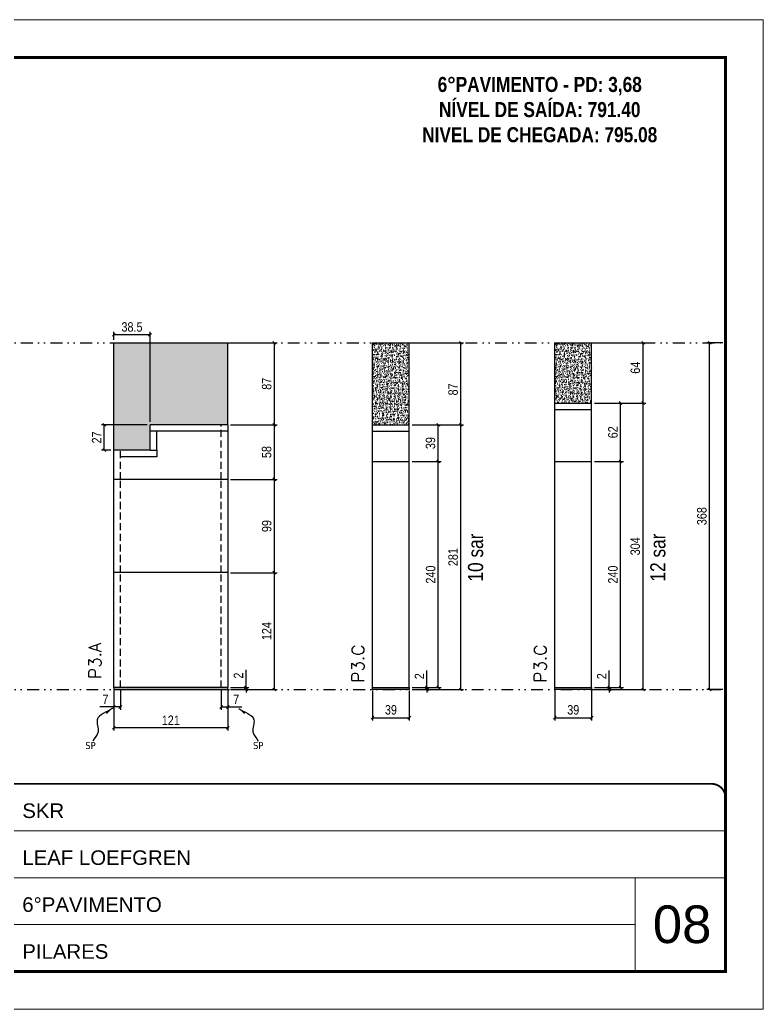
# Model space of a CAD drawing. Extents: x 14400 to 27878, y -21631 to 6985.
# Drawn here: x 19878 to 20667, y 4786 to 5836 of the extents above; entities that cross this region are included whole.
import ezdxf

# ---------------------------------------------------------------- set-up
doc = ezdxf.new("R2010")
doc.units = 0
for name, pattern in [('CONTINUO', [0]), ('DASHED', [0.75, 0.5, -0.25]), ('DIVIDE2', [0.625, 0.25, -0.125, 0, -0.125, 0, -0.125]), ('HIDDEN', [0.375, 0.25, -0.125])]:
    doc.linetypes.add(name, pattern=pattern)
for name, color, linetype, lineweight in [('CARIMBO', 255, 'Continuous', 9), ('Folhas', 255, 'Continuous', 9), ('SARRAFO DE PRESSAO', 251, 'DASHED', 9), ('Texto Seção', 7, 'Continuous', 15)]:
    doc.layers.add(name, color=color, linetype=linetype, lineweight=lineweight)
for name, color, linetype in [('COTA', 241, 'Continuous'), ('NOMENCLATURA', 7, 'Continuous'), ('Nível', 160, 'Continuous'), ('Painéis', 200, 'Continuous'), ('SARR_2.2x7', 40, 'Continuous'), ('Sarrafo de Pressão', 42, 'HIDDEN'), ('texto', 7, 'Continuous')]:
    doc.layers.add(name, color=color, linetype=linetype)
doc.styles.add('ARIAL', font='arial.ttf')
doc.styles.add('ARIAL_NARROW', font='ARIALN.TTF', dxfattribs={"height": 0.2})
doc.styles.add('COTA TECNICA', font='techl___.ttf', dxfattribs={"height": 10})
doc.styles.add('COTA TECNICA-50', font='techl___.ttf', dxfattribs={"height": 10})
doc.styles.add('REGUA-120', font='ROMANS.shx', dxfattribs={"height": 15})
doc.styles.add('ROMANC', font='techb___.ttf', dxfattribs={"height": 2.5})
doc.styles.get("Standard").update_dxf_attribs({"font": 'arial.ttf'})
doc.dimstyles.new('COTA PAINEL-50', dxfattribs={"dimtxt": 10, "dimasz": 3, "dimexe": 3, "dimexo": 3, "dimgap": 3, "dimtad": 1, "dimdec": 1, "dimzin": 12, "dimdsep": 46, "dimtxsty": 'COTA TECNICA-50', "dimblk1": 'OBLIQUE', "dimblk2": 'OBLIQUE', "dimsah": 1, "dimcen": 0.9, "dimclrd": 4, "dimclre": 4, "dimclrt": 240, "dimadec": 1, "dimazin": 3, "dimtfac": 1, "dimtdec": 1, "dimtmove": 0, "dimatfit": 3, "dimfxl": 1, "dimtolj": 1, "dimtzin": 12, "dimarcsym": 0})
doc.dimstyles.new('PAINEL', dxfattribs={"dimtxt": 10, "dimasz": 3, "dimexe": 3, "dimexo": 3, "dimgap": 3, "dimtad": 1, "dimdec": 1, "dimzin": 12, "dimdsep": 46, "dimtxsty": 'COTA TECNICA', "dimblk1": 'OBLIQUE', "dimblk2": 'OBLIQUE', "dimsah": 1, "dimcen": 0.9, "dimclrd": 4, "dimclre": 4, "dimclrt": 240, "dimadec": 1, "dimazin": 3, "dimtfac": 1, "dimtdec": 1, "dimtmove": 0, "dimatfit": 3, "dimfxl": 1, "dimtolj": 1, "dimtzin": 12, "dimarcsym": 0})
doc.dimstyles.get("Standard").update_dxf_attribs({"dimtxt": 0.18, "dimasz": 0.18, "dimexe": 0.18, "dimexo": 0.0625, "dimgap": 0.09, "dimtad": 0, "dimtih": 1, "dimtoh": 1, "dimdec": 4, "dimzin": 0, "dimdsep": 46, "dimtxsty": 'Standard', "dimcen": 0.09, "dimadec": 0, "dimazin": 0, "dimtfac": 1, "dimtdec": 4, "dimtofl": 0, "dimtmove": 0, "dimatfit": 3, "dimfxl": 1, "dimtolj": 1, "dimtzin": 0, "dimarcsym": 0})

# ---------------------------------------------------------------- blocks, each defined once
blk = doc.blocks.new('9999999999')
at = {"color": 30, "linetype": 'CONTINUO'}
for p, q in [((98564.6, 34379.6), (99584, 34379.6)), ((98564.6, 34329.8), (99488, 34329.8)), ((99584, 34329.8), (99488, 34329.8)), ((99488, 34329.8), (99488, 34230.2)), ((98564.6, 34280), (99488, 34280))]:
    blk.add_line(p, q, dxfattribs=at)
at = {"color": 30, "linetype": 'CONTINUO', "const_width": 2}
blk.add_lwpolyline([(99584, 34230.2), (99584, 34414.4, 0.414214), (99569, 34429.4), (98229, 34429.4, 0.414214), (98214, 34414.4), (98214, 34245.2, 0.414214), (98229, 34230.2), (99584, 34230.2)], format="xyb", dxfattribs=at)
at = {"layer": 'Folhas'}
blk.add_lwpolyline([(98139, 34190.2), (99624, 34190.2), (99624, 35240.2), (98139, 35240.2)], close=True, dxfattribs=at)
at = {"layer": 'Folhas', "color": 30, "const_width": 3}
blk.add_lwpolyline([(98214, 34230.2), (99584, 34230.2), (99584, 35200.2), (98214, 35200.2)], close=True, dxfattribs=at)
at = {"color": 7, "linetype": 'Continuous', "ltscale": 5, "style": 'ARIAL'}
for s, height, p in [('SKR', 15.48, (98837.7, 34393.1)), ('LEAF LOEFGREN', 15.483, (98837.7, 34343.3)), ('6°PAVIMENTO', 15.483, (98837.7, 34293.5)), ('PILARES', 15.48, (98837.7, 34243.7))]:
    blk.add_text(s, height=height, dxfattribs=at).set_placement(p)
blk = doc.blocks.new('_Oblique')
at = {"color": 0, "linetype": 'ByBlock', "lineweight": -2}
blk.add_line((-0.5, -0.5), (0.5, 0.5), dxfattribs=at)
blk = doc.blocks.new('*D2532')
at = {"layer": 'COTA', "color": 4, "lineweight": -2, "transparency": 16777216}
for p, q in [((20624, 5493.4), (20607.1, 5493.4)), ((20610.1, 5125.4), (20610.1, 5493.4)), ((20624, 5125.4), (20607.1, 5125.4))]:
    blk.add_line(p, q, dxfattribs=at)
at = {"layer": 'Defpoints', "color": 0, "transparency": 16777216}
for p in [(20610.1, 5493.4), (20627, 5493.4), (20627, 5125.4)]:
    blk.add_point(p, dxfattribs=at)
at = {"layer": 'COTA', "color": 4, "lineweight": -2, "transparency": 16777216, "xscale": 3, "yscale": 3, "zscale": 3}
for p, rotation in [((20610.1, 5493.4), 90), ((20610.1, 5125.4), 270)]:
    blk.add_blockref('_Oblique', p, dxfattribs=dict(at, rotation=rotation))
at = {"layer": 'COTA', "color": 240, "transparency": 16777216, "insert": (20601.9, 5309.4), "char_height": 10, "attachment_point": 5, "rotation": 90, "style": 'COTA TECNICA'}
blk.add_mtext('\\A1;368', dxfattribs=at)
blk = doc.blocks.new('*D2546')
at = {"layer": 'COTA', "color": 4, "lineweight": -2, "transparency": 16777216}
for p, q in [((19977.8, 5124.4), (19977.8, 5081.8)), ((20098.8, 5124.4), (20098.8, 5081.8)), ((20098.8, 5084.8), (19977.8, 5084.8))]:
    blk.add_line(p, q, dxfattribs=at)
at = {"layer": 'Defpoints', "color": 0, "transparency": 16777216}
for p in [(19977.8, 5127.4), (20098.8, 5127.4), (19977.8, 5084.8)]:
    blk.add_point(p, dxfattribs=at)
at = {"layer": 'COTA', "color": 4, "lineweight": -2, "transparency": 16777216, "xscale": 3, "yscale": 3, "zscale": 3, "rotation": 180}
blk.add_blockref('_Oblique', (19977.8, 5084.8), dxfattribs=at)
at = {"layer": 'COTA', "color": 4, "lineweight": -2, "transparency": 16777216, "xscale": 3, "yscale": 3, "zscale": 3}
blk.add_blockref('_Oblique', (20098.8, 5084.8), dxfattribs=at)
at = {"layer": 'COTA', "color": 240, "transparency": 16777216, "insert": (20038.3, 5092.8), "char_height": 10, "attachment_point": 5, "style": 'COTA TECNICA'}
blk.add_mtext('\\A1;121', dxfattribs=at)
blk = doc.blocks.new('*D2547')
at = {"layer": 'COTA', "color": 4, "lineweight": -2, "transparency": 16777216}
for p, q in [((20091.8, 5124.4), (20091.8, 5103.9)), ((20098.8, 5122.4), (20098.8, 5103.9)), ((20091.8, 5106.9), (20098.8, 5106.9)), ((20098.8, 5106.9), (20113.5, 5106.9))]:
    blk.add_line(p, q, dxfattribs=at)
at = {"layer": 'Defpoints', "color": 0, "transparency": 16777216}
for p in [(20091.8, 5127.4), (20098.8, 5125.4), (20098.8, 5106.9)]:
    blk.add_point(p, dxfattribs=at)
at = {"layer": 'COTA', "color": 4, "lineweight": -2, "transparency": 16777216, "xscale": 3, "yscale": 3, "zscale": 3, "rotation": 180}
blk.add_blockref('_Oblique', (20091.8, 5106.9), dxfattribs=at)
at = {"layer": 'COTA', "color": 4, "lineweight": -2, "transparency": 16777216, "xscale": 3, "yscale": 3, "zscale": 3}
blk.add_blockref('_Oblique', (20098.8, 5106.9), dxfattribs=at)
at = {"layer": 'COTA', "color": 240, "transparency": 16777216, "insert": (20107.7, 5115), "char_height": 10, "attachment_point": 5, "style": 'COTA TECNICA-50'}
blk.add_mtext('\\A1;7', dxfattribs=at)
blk = doc.blocks.new('*D2548')
at = {"layer": 'COTA', "color": 4, "lineweight": -2, "transparency": 16777216}
for p, q in [((19984.8, 5124.4), (19984.8, 5103.9)), ((19977.8, 5122.4), (19977.8, 5103.9)), ((19977.8, 5106.9), (19963.1, 5106.9)), ((19984.8, 5106.9), (19977.8, 5106.9))]:
    blk.add_line(p, q, dxfattribs=at)
at = {"layer": 'Defpoints', "color": 0, "transparency": 16777216}
for p in [(19977.8, 5125.4), (19984.8, 5127.4), (19977.8, 5106.9)]:
    blk.add_point(p, dxfattribs=at)
at = {"layer": 'COTA', "color": 4, "lineweight": -2, "transparency": 16777216, "xscale": 3, "yscale": 3, "zscale": 3, "rotation": 180}
blk.add_blockref('_Oblique', (19977.8, 5106.9), dxfattribs=at)
at = {"layer": 'COTA', "color": 4, "lineweight": -2, "transparency": 16777216, "xscale": 3, "yscale": 3, "zscale": 3}
blk.add_blockref('_Oblique', (19984.8, 5106.9), dxfattribs=at)
at = {"layer": 'COTA', "color": 240, "transparency": 16777216, "insert": (19968.9, 5115), "char_height": 10, "attachment_point": 5, "style": 'COTA TECNICA-50'}
blk.add_mtext('\\A1;7', dxfattribs=at)
blk = doc.blocks.new('*D2550')
at = {"layer": 'COTA', "color": 4, "linetype": 'ByBlock', "lineweight": -2, "transparency": 16777216}
for p, q in [((20101.8, 5249.4), (20151.2, 5249.4)), ((20148.2, 5125.4), (20148.2, 5249.4)), ((20101.8, 5125.4), (20151.2, 5125.4))]:
    blk.add_line(p, q, dxfattribs=at)
at = {"layer": 'Defpoints', "color": 0, "linetype": 'ByBlock', "transparency": 16777216}
for p in [(20098.8, 5249.4), (20148.2, 5249.4), (20098.8, 5125.4)]:
    blk.add_point(p, dxfattribs=at)
at = {"layer": 'COTA', "color": 4, "linetype": 'ByBlock', "lineweight": -2, "transparency": 16777216, "xscale": 3, "yscale": 3, "zscale": 3}
for p, rotation in [((20148.2, 5249.4), 90), ((20148.2, 5125.4), 270)]:
    blk.add_blockref('_Oblique', p, dxfattribs=dict(at, rotation=rotation))
at = {"layer": 'COTA', "color": 240, "linetype": 'ByBlock', "transparency": 16777216, "insert": (20140.1, 5187.4), "char_height": 10, "attachment_point": 5, "rotation": 90, "style": 'COTA TECNICA'}
blk.add_mtext('\\A1;124', dxfattribs=at)
blk = doc.blocks.new('*D2549')
at = {"layer": 'COTA', "color": 4, "lineweight": -2, "transparency": 16777216}
for p, q in [((20118.1, 5127.4), (20118.1, 5146.2)), ((20101.8, 5127.4), (20121.1, 5127.4)), ((20101.8, 5125.4), (20121.1, 5125.4)), ((20118.1, 5125.4), (20118.1, 5127.4)), ((20118.1, 5125.4), (20118.1, 5122.4))]:
    blk.add_line(p, q, dxfattribs=at)
at = {"layer": 'Defpoints', "color": 0, "transparency": 16777216}
for p in [(20098.8, 5127.4), (20098.8, 5125.4), (20118.1, 5125.4)]:
    blk.add_point(p, dxfattribs=at)
at = {"layer": 'COTA', "color": 4, "lineweight": -2, "transparency": 16777216, "xscale": 3, "yscale": 3, "zscale": 3}
for p, rotation in [((20118.1, 5127.4), 270), ((20118.1, 5125.4), 90)]:
    blk.add_blockref('_Oblique', p, dxfattribs=dict(at, rotation=rotation))
at = {"layer": 'COTA', "color": 240, "transparency": 16777216, "insert": (20110.1, 5140.2), "char_height": 10, "attachment_point": 5, "rotation": 90, "style": 'COTA TECNICA-50'}
blk.add_mtext('\\A1;2', dxfattribs=at)
blk = doc.blocks.new('*D2551')
at = {"layer": 'COTA', "color": 4, "linetype": 'ByBlock', "lineweight": -2, "transparency": 16777216}
for p, q in [((20101.8, 5249.4), (20151.2, 5249.4)), ((20148.2, 5125.4), (20148.2, 5249.4)), ((20101.8, 5125.4), (20151.2, 5125.4))]:
    blk.add_line(p, q, dxfattribs=at)
at = {"layer": 'Defpoints', "color": 0, "linetype": 'ByBlock', "transparency": 16777216}
for p in [(20098.8, 5249.4), (20148.2, 5249.4), (20098.8, 5125.4)]:
    blk.add_point(p, dxfattribs=at)
at = {"layer": 'COTA', "color": 4, "linetype": 'ByBlock', "lineweight": -2, "transparency": 16777216, "xscale": 3, "yscale": 3, "zscale": 3}
for p, rotation in [((20148.2, 5249.4), 90), ((20148.2, 5125.4), 270)]:
    blk.add_blockref('_Oblique', p, dxfattribs=dict(at, rotation=rotation))
at = {"layer": 'COTA', "color": 240, "linetype": 'ByBlock', "transparency": 16777216, "insert": (20140.1, 5187.4), "char_height": 10, "attachment_point": 5, "rotation": 90, "style": 'COTA TECNICA'}
blk.add_mtext('\\A1;124', dxfattribs=at)
blk = doc.blocks.new('*D2552')
at = {"layer": 'COTA', "color": 4, "lineweight": -2, "transparency": 16777216}
for p, q in [((20101.8, 5493.4), (20151.2, 5493.4)), ((20148.2, 5406.4), (20148.2, 5493.4)), ((20101.8, 5406.4), (20151.2, 5406.4))]:
    blk.add_line(p, q, dxfattribs=at)
at = {"layer": 'Defpoints', "color": 0, "transparency": 16777216}
for p in [(20098.8, 5493.4), (20148.2, 5493.4), (20098.8, 5406.4)]:
    blk.add_point(p, dxfattribs=at)
at = {"layer": 'COTA', "color": 4, "lineweight": -2, "transparency": 16777216, "xscale": 3, "yscale": 3, "zscale": 3}
for p, rotation in [((20148.2, 5493.4), 90), ((20148.2, 5406.4), 270)]:
    blk.add_blockref('_Oblique', p, dxfattribs=dict(at, rotation=rotation))
at = {"layer": 'COTA', "color": 240, "transparency": 16777216, "insert": (20140.1, 5449.9), "char_height": 10, "attachment_point": 5, "rotation": 90, "style": 'COTA TECNICA'}
blk.add_mtext('\\A1;87', dxfattribs=at)
blk = doc.blocks.new('*D2553')
at = {"layer": 'COTA', "color": 4, "lineweight": -2, "transparency": 16777216}
for p, q in [((20013.3, 5406.4), (19964.7, 5406.4)), ((19967.7, 5379.4), (19967.7, 5406.4)), ((19974.8, 5379.4), (19964.7, 5379.4))]:
    blk.add_line(p, q, dxfattribs=at)
at = {"layer": 'Defpoints', "color": 0, "transparency": 16777216}
for p in [(19967.7, 5406.4), (20016.3, 5406.4), (19977.8, 5379.4)]:
    blk.add_point(p, dxfattribs=at)
at = {"layer": 'COTA', "color": 4, "lineweight": -2, "transparency": 16777216, "xscale": 3, "yscale": 3, "zscale": 3}
for p, rotation in [((19967.7, 5406.4), 90), ((19967.7, 5379.4), 270)]:
    blk.add_blockref('_Oblique', p, dxfattribs=dict(at, rotation=rotation))
at = {"layer": 'COTA', "color": 240, "transparency": 16777216, "insert": (19959.6, 5392.9), "char_height": 10, "attachment_point": 5, "rotation": 90, "style": 'COTA TECNICA'}
blk.add_mtext('\\A1;27', dxfattribs=at)
blk = doc.blocks.new('*D2554')
at = {"layer": 'COTA', "color": 4, "lineweight": -2, "transparency": 16777216}
for p, q in [((19977.8, 5496.4), (19977.8, 5504.9)), ((20016.3, 5409.4), (20016.3, 5504.9)), ((20016.3, 5501.9), (19977.8, 5501.9))]:
    blk.add_line(p, q, dxfattribs=at)
at = {"layer": 'Defpoints', "color": 0, "transparency": 16777216}
for p in [(19977.8, 5501.9), (19977.8, 5493.4), (20016.3, 5406.4)]:
    blk.add_point(p, dxfattribs=at)
at = {"layer": 'COTA', "color": 4, "lineweight": -2, "transparency": 16777216, "xscale": 3, "yscale": 3, "zscale": 3, "rotation": 180}
blk.add_blockref('_Oblique', (19977.8, 5501.9), dxfattribs=at)
at = {"layer": 'COTA', "color": 4, "lineweight": -2, "transparency": 16777216, "xscale": 3, "yscale": 3, "zscale": 3}
blk.add_blockref('_Oblique', (20016.3, 5501.9), dxfattribs=at)
at = {"layer": 'COTA', "color": 240, "transparency": 16777216, "insert": (19997.1, 5510.1), "char_height": 10, "attachment_point": 5, "style": 'COTA TECNICA'}
blk.add_mtext('\\A1;38.5', dxfattribs=at)
blk = doc.blocks.new('*D2555')
at = {"layer": 'COTA', "color": 4, "lineweight": -2, "transparency": 16777216}
for p, q in [((20101.8, 5348.4), (20151.2, 5348.4)), ((20148.2, 5249.4), (20148.2, 5348.4)), ((20101.8, 5249.4), (20151.2, 5249.4))]:
    blk.add_line(p, q, dxfattribs=at)
at = {"layer": 'Defpoints', "color": 0, "transparency": 16777216}
for p in [(20098.8, 5348.4), (20148.2, 5348.4), (20098.8, 5249.4)]:
    blk.add_point(p, dxfattribs=at)
at = {"layer": 'COTA', "color": 4, "lineweight": -2, "transparency": 16777216, "xscale": 3, "yscale": 3, "zscale": 3}
for p, rotation in [((20148.2, 5348.4), 90), ((20148.2, 5249.4), 270)]:
    blk.add_blockref('_Oblique', p, dxfattribs=dict(at, rotation=rotation))
at = {"layer": 'COTA', "color": 240, "transparency": 16777216, "insert": (20140.1, 5298.9), "char_height": 10, "attachment_point": 5, "rotation": 90, "style": 'COTA TECNICA'}
blk.add_mtext('\\A1;99', dxfattribs=at)
blk = doc.blocks.new('*D2556')
at = {"layer": 'COTA', "color": 4, "lineweight": -2, "transparency": 16777216}
for p, q in [((20101.8, 5406.4), (20151.2, 5406.4)), ((20148.2, 5348.4), (20148.2, 5406.4)), ((20101.8, 5348.4), (20151.2, 5348.4))]:
    blk.add_line(p, q, dxfattribs=at)
at = {"layer": 'Defpoints', "color": 0, "transparency": 16777216}
for p in [(20098.8, 5406.4), (20148.2, 5406.4), (20098.8, 5348.4)]:
    blk.add_point(p, dxfattribs=at)
at = {"layer": 'COTA', "color": 4, "lineweight": -2, "transparency": 16777216, "xscale": 3, "yscale": 3, "zscale": 3}
for p, rotation in [((20148.2, 5406.4), 90), ((20148.2, 5348.4), 270)]:
    blk.add_blockref('_Oblique', p, dxfattribs=dict(at, rotation=rotation))
at = {"layer": 'COTA', "color": 240, "transparency": 16777216, "insert": (20140, 5377.4), "char_height": 10, "attachment_point": 5, "rotation": 90, "style": 'COTA TECNICA'}
blk.add_mtext('\\A1;58', dxfattribs=at)
blk = doc.blocks.new('*D2557')
at = {"layer": 'COTA', "color": 4, "lineweight": -2, "transparency": 16777216}
for p, q in [((20252.4, 5124.4), (20252.4, 5092.5)), ((20291.4, 5124.4), (20291.4, 5092.5)), ((20252.4, 5095.5), (20291.4, 5095.5))]:
    blk.add_line(p, q, dxfattribs=at)
at = {"layer": 'Defpoints', "color": 0, "transparency": 16777216}
for p in [(20252.4, 5127.4), (20291.4, 5127.4), (20291.4, 5095.5)]:
    blk.add_point(p, dxfattribs=at)
at = {"layer": 'COTA', "color": 4, "lineweight": -2, "transparency": 16777216, "xscale": 3, "yscale": 3, "zscale": 3, "rotation": 180}
blk.add_blockref('_Oblique', (20252.4, 5095.5), dxfattribs=at)
at = {"layer": 'COTA', "color": 4, "lineweight": -2, "transparency": 16777216, "xscale": 3, "yscale": 3, "zscale": 3}
blk.add_blockref('_Oblique', (20291.4, 5095.5), dxfattribs=at)
at = {"layer": 'COTA', "color": 240, "transparency": 16777216, "insert": (20271.9, 5103.8), "char_height": 10, "attachment_point": 5, "style": 'COTA TECNICA'}
blk.add_mtext('\\A1;39', dxfattribs=at)
blk = doc.blocks.new('*D2558')
at = {"layer": 'COTA', "color": 4, "lineweight": -2, "transparency": 16777216}
for p, q in [((20310.1, 5127.4), (20310.1, 5145.5)), ((20294.4, 5127.4), (20313.1, 5127.4)), ((20294.4, 5125.4), (20313.1, 5125.4)), ((20310.1, 5125.4), (20310.1, 5127.4)), ((20310.1, 5125.4), (20310.1, 5122.4))]:
    blk.add_line(p, q, dxfattribs=at)
at = {"layer": 'Defpoints', "color": 0, "transparency": 16777216}
for p in [(20291.4, 5127.4), (20291.4, 5125.4), (20310.1, 5127.4)]:
    blk.add_point(p, dxfattribs=at)
at = {"layer": 'COTA', "color": 4, "lineweight": -2, "transparency": 16777216, "xscale": 3, "yscale": 3, "zscale": 3}
for p, rotation in [((20310.1, 5127.4), 270), ((20310.1, 5125.4), 90)]:
    blk.add_blockref('_Oblique', p, dxfattribs=dict(at, rotation=rotation))
at = {"layer": 'COTA', "color": 240, "transparency": 16777216, "insert": (20302.1, 5139.5), "char_height": 10, "attachment_point": 5, "rotation": 90, "style": 'COTA TECNICA-50'}
blk.add_mtext('\\A1;2', dxfattribs=at)
blk = doc.blocks.new('*D2559')
at = {"layer": 'COTA', "color": 4, "lineweight": -2, "transparency": 16777216}
for p, q in [((20294.4, 5406.4), (20349, 5406.4)), ((20346, 5125.4), (20346, 5406.4)), ((20294.4, 5125.4), (20349, 5125.4))]:
    blk.add_line(p, q, dxfattribs=at)
at = {"layer": 'Defpoints', "color": 0, "transparency": 16777216}
for p in [(20291.4, 5406.4), (20346, 5406.4), (20291.4, 5125.4)]:
    blk.add_point(p, dxfattribs=at)
at = {"layer": 'COTA', "color": 4, "lineweight": -2, "transparency": 16777216, "xscale": 3, "yscale": 3, "zscale": 3}
for p, rotation in [((20346, 5406.4), 90), ((20346, 5125.4), 270)]:
    blk.add_blockref('_Oblique', p, dxfattribs=dict(at, rotation=rotation))
at = {"layer": 'COTA', "color": 240, "transparency": 16777216, "insert": (20337.9, 5265.9), "char_height": 10, "attachment_point": 5, "rotation": 90, "style": 'COTA TECNICA'}
blk.add_mtext('\\A1;281', dxfattribs=at)
blk = doc.blocks.new('*D2560')
at = {"layer": 'COTA', "color": 4, "lineweight": -2, "transparency": 16777216}
for p, q in [((20294.4, 5493.4), (20349, 5493.4)), ((20346, 5406.4), (20346, 5493.4)), ((20294.4, 5406.4), (20349, 5406.4))]:
    blk.add_line(p, q, dxfattribs=at)
at = {"layer": 'Defpoints', "color": 0, "transparency": 16777216}
for p in [(20291.4, 5493.4), (20346, 5493.4), (20291.4, 5406.4)]:
    blk.add_point(p, dxfattribs=at)
at = {"layer": 'COTA', "color": 4, "lineweight": -2, "transparency": 16777216, "xscale": 3, "yscale": 3, "zscale": 3}
for p, rotation in [((20346, 5493.4), 90), ((20346, 5406.4), 270)]:
    blk.add_blockref('_Oblique', p, dxfattribs=dict(at, rotation=rotation))
at = {"layer": 'COTA', "color": 240, "transparency": 16777216, "insert": (20337.9, 5443.9), "char_height": 10, "attachment_point": 5, "rotation": 90, "style": 'COTA TECNICA-50'}
blk.add_mtext('\\A1;87', dxfattribs=at)
blk = doc.blocks.new('*D2561')
at = {"layer": 'COTA', "color": 4, "lineweight": -2, "transparency": 16777216}
for p, q in [((20294.4, 5367.4), (20325.2, 5367.4)), ((20322.2, 5127.4), (20322.2, 5367.4)), ((20294.4, 5127.4), (20325.2, 5127.4))]:
    blk.add_line(p, q, dxfattribs=at)
at = {"layer": 'Defpoints', "color": 0, "transparency": 16777216}
for p in [(20291.4, 5367.4), (20322.2, 5367.4), (20291.4, 5127.4)]:
    blk.add_point(p, dxfattribs=at)
at = {"layer": 'COTA', "color": 4, "lineweight": -2, "transparency": 16777216, "xscale": 3, "yscale": 3, "zscale": 3}
for p, rotation in [((20322.2, 5367.4), 90), ((20322.2, 5127.4), 270)]:
    blk.add_blockref('_Oblique', p, dxfattribs=dict(at, rotation=rotation))
at = {"layer": 'COTA', "color": 240, "transparency": 16777216, "insert": (20314.1, 5247.4), "char_height": 10, "attachment_point": 5, "rotation": 90, "style": 'COTA TECNICA'}
blk.add_mtext('\\A1;240', dxfattribs=at)
blk = doc.blocks.new('*D2562')
at = {"layer": 'COTA', "color": 4, "lineweight": -2, "transparency": 16777216}
for p, q in [((20294.4, 5406.4), (20325.2, 5406.4)), ((20322.2, 5367.4), (20322.2, 5406.4)), ((20294.4, 5367.4), (20325.2, 5367.4))]:
    blk.add_line(p, q, dxfattribs=at)
at = {"layer": 'Defpoints', "color": 0, "transparency": 16777216}
for p in [(20291.4, 5406.4), (20322.2, 5406.4), (20291.4, 5367.4)]:
    blk.add_point(p, dxfattribs=at)
at = {"layer": 'COTA', "color": 4, "lineweight": -2, "transparency": 16777216, "xscale": 3, "yscale": 3, "zscale": 3}
for p, rotation in [((20322.2, 5406.4), 90), ((20322.2, 5367.4), 270)]:
    blk.add_blockref('_Oblique', p, dxfattribs=dict(at, rotation=rotation))
at = {"layer": 'COTA', "color": 240, "transparency": 16777216, "insert": (20313.9, 5386.9), "char_height": 10, "attachment_point": 5, "rotation": 90, "style": 'COTA TECNICA'}
blk.add_mtext('\\A1;39', dxfattribs=at)
blk = doc.blocks.new('*D2563')
at = {"layer": 'COTA', "color": 4, "lineweight": -2, "transparency": 16777216}
for p, q in [((20445.9, 5124.4), (20445.9, 5092.5)), ((20484.9, 5124.4), (20484.9, 5092.5)), ((20445.9, 5095.5), (20484.9, 5095.5))]:
    blk.add_line(p, q, dxfattribs=at)
at = {"layer": 'Defpoints', "color": 0, "transparency": 16777216}
for p in [(20445.9, 5127.4), (20484.9, 5127.4), (20484.9, 5095.5)]:
    blk.add_point(p, dxfattribs=at)
at = {"layer": 'COTA', "color": 4, "lineweight": -2, "transparency": 16777216, "xscale": 3, "yscale": 3, "zscale": 3, "rotation": 180}
blk.add_blockref('_Oblique', (20445.9, 5095.5), dxfattribs=at)
at = {"layer": 'COTA', "color": 4, "lineweight": -2, "transparency": 16777216, "xscale": 3, "yscale": 3, "zscale": 3}
blk.add_blockref('_Oblique', (20484.9, 5095.5), dxfattribs=at)
at = {"layer": 'COTA', "color": 240, "transparency": 16777216, "insert": (20465.4, 5103.8), "char_height": 10, "attachment_point": 5, "style": 'COTA TECNICA'}
blk.add_mtext('\\A1;39', dxfattribs=at)
blk = doc.blocks.new('*D2564')
at = {"layer": 'COTA', "color": 4, "lineweight": -2, "transparency": 16777216}
for p, q in [((20503.6, 5127.4), (20503.6, 5145.5)), ((20487.9, 5127.4), (20506.6, 5127.4)), ((20487.9, 5125.4), (20506.6, 5125.4)), ((20503.6, 5125.4), (20503.6, 5127.4)), ((20503.6, 5125.4), (20503.6, 5122.4))]:
    blk.add_line(p, q, dxfattribs=at)
at = {"layer": 'Defpoints', "color": 0, "transparency": 16777216}
for p in [(20484.9, 5127.4), (20484.9, 5125.4), (20503.6, 5127.4)]:
    blk.add_point(p, dxfattribs=at)
at = {"layer": 'COTA', "color": 4, "lineweight": -2, "transparency": 16777216, "xscale": 3, "yscale": 3, "zscale": 3}
for p, rotation in [((20503.6, 5127.4), 270), ((20503.6, 5125.4), 90)]:
    blk.add_blockref('_Oblique', p, dxfattribs=dict(at, rotation=rotation))
at = {"layer": 'COTA', "color": 240, "transparency": 16777216, "insert": (20495.6, 5139.5), "char_height": 10, "attachment_point": 5, "rotation": 90, "style": 'COTA TECNICA-50'}
blk.add_mtext('\\A1;2', dxfattribs=at)
blk = doc.blocks.new('*D2565')
at = {"layer": 'COTA', "color": 4, "lineweight": -2, "transparency": 16777216}
for p, q in [((20487.9, 5429.4), (20542.5, 5429.4)), ((20539.5, 5125.4), (20539.5, 5429.4)), ((20487.9, 5125.4), (20542.5, 5125.4))]:
    blk.add_line(p, q, dxfattribs=at)
at = {"layer": 'Defpoints', "color": 0, "transparency": 16777216}
for p in [(20484.9, 5429.4), (20539.5, 5429.4), (20484.9, 5125.4)]:
    blk.add_point(p, dxfattribs=at)
at = {"layer": 'COTA', "color": 4, "lineweight": -2, "transparency": 16777216, "xscale": 3, "yscale": 3, "zscale": 3}
for p, rotation in [((20539.5, 5429.4), 90), ((20539.5, 5125.4), 270)]:
    blk.add_blockref('_Oblique', p, dxfattribs=dict(at, rotation=rotation))
at = {"layer": 'COTA', "color": 240, "transparency": 16777216, "insert": (20531.2, 5277.4), "char_height": 10, "attachment_point": 5, "rotation": 90, "style": 'COTA TECNICA'}
blk.add_mtext('\\A1;304', dxfattribs=at)
blk = doc.blocks.new('*D2566')
at = {"layer": 'COTA', "color": 4, "lineweight": -2, "transparency": 16777216}
for p, q in [((20487.9, 5493.4), (20542.5, 5493.4)), ((20539.5, 5429.4), (20539.5, 5493.4)), ((20487.9, 5429.4), (20542.5, 5429.4))]:
    blk.add_line(p, q, dxfattribs=at)
at = {"layer": 'Defpoints', "color": 0, "transparency": 16777216}
for p in [(20484.9, 5493.4), (20539.5, 5493.4), (20484.9, 5429.4)]:
    blk.add_point(p, dxfattribs=at)
at = {"layer": 'COTA', "color": 4, "lineweight": -2, "transparency": 16777216, "xscale": 3, "yscale": 3, "zscale": 3}
for p, rotation in [((20539.5, 5493.4), 90), ((20539.5, 5429.4), 270)]:
    blk.add_blockref('_Oblique', p, dxfattribs=dict(at, rotation=rotation))
at = {"layer": 'COTA', "color": 240, "transparency": 16777216, "insert": (20531.3, 5466.9), "char_height": 10, "attachment_point": 5, "rotation": 90, "style": 'COTA TECNICA-50'}
blk.add_mtext('\\A1;64', dxfattribs=at)
blk = doc.blocks.new('*D2567')
at = {"layer": 'COTA', "color": 4, "lineweight": -2, "transparency": 16777216}
for p, q in [((20487.9, 5367.4), (20518.6, 5367.4)), ((20515.6, 5127.4), (20515.6, 5367.4)), ((20487.9, 5127.4), (20518.6, 5127.4))]:
    blk.add_line(p, q, dxfattribs=at)
at = {"layer": 'Defpoints', "color": 0, "transparency": 16777216}
for p in [(20484.9, 5367.4), (20515.6, 5367.4), (20484.9, 5127.4)]:
    blk.add_point(p, dxfattribs=at)
at = {"layer": 'COTA', "color": 4, "lineweight": -2, "transparency": 16777216, "xscale": 3, "yscale": 3, "zscale": 3}
for p, rotation in [((20515.6, 5367.4), 90), ((20515.6, 5127.4), 270)]:
    blk.add_blockref('_Oblique', p, dxfattribs=dict(at, rotation=rotation))
at = {"layer": 'COTA', "color": 240, "transparency": 16777216, "insert": (20507.5, 5247.4), "char_height": 10, "attachment_point": 5, "rotation": 90, "style": 'COTA TECNICA'}
blk.add_mtext('\\A1;240', dxfattribs=at)
blk = doc.blocks.new('*D2568')
at = {"layer": 'COTA', "color": 4, "lineweight": -2, "transparency": 16777216}
for p, q in [((20487.9, 5429.4), (20518.6, 5429.4)), ((20515.6, 5367.4), (20515.6, 5429.4)), ((20487.9, 5367.4), (20518.6, 5367.4))]:
    blk.add_line(p, q, dxfattribs=at)
at = {"layer": 'Defpoints', "color": 0, "transparency": 16777216}
for p in [(20484.9, 5429.4), (20515.6, 5429.4), (20484.9, 5367.4)]:
    blk.add_point(p, dxfattribs=at)
at = {"layer": 'COTA', "color": 4, "lineweight": -2, "transparency": 16777216, "xscale": 3, "yscale": 3, "zscale": 3}
for p, rotation in [((20515.6, 5429.4), 90), ((20515.6, 5367.4), 270)]:
    blk.add_blockref('_Oblique', p, dxfattribs=dict(at, rotation=rotation))
at = {"layer": 'COTA', "color": 240, "transparency": 16777216, "insert": (20507.5, 5398.4), "char_height": 10, "attachment_point": 5, "rotation": 90, "style": 'COTA TECNICA'}
blk.add_mtext('\\A1;62', dxfattribs=at)

msp = doc.modelspace()

# ---------------------------------------------------------------- hatches: boundary and pattern name
at = {"layer": 'COTA'}
h = msp.add_hatch(dxfattribs=at)
h.set_pattern_fill('AR-CONC', color=256, scale=0.03)
h.set_pattern_definition([(50, (-24.8598, 0), (5.4655401, -0.4781726), [0.5715, -6.2865]), (355, (-24.86, 0), (-1.0573026, 5.7317054), [0.4572, -5.0292175]), (100.451445, (-24.4043, -0.04), (4.4082374, 5.2535326), [0.4857003, -5.3427073]), (46.1842, (-24.86, 1.524), (8.1323712, -1.2612698), [0.85725, -9.42975]), (96.635558, (-24.182, 1.419), (7.122124, 7.4227837), [0.7285507, -8.0140682]), (351.18415, (-24.86, 1.524), (7.122124, 7.4227837), [0.685799, -7.543792]), (21, (-24.0978, 1.143), (4.5484317, -3.0679559), [0.5715, -6.2865]), (326, (-24.098, 1.143), (1.8540609, 5.525639), [0.4572, -5.0292]), (71.451445, (-23.7187, 0.8873), (6.4024926, 2.457683), [0.4857003, -5.3426981]), (37.5, (-24.8598, 0), (0.0926581, 2.53665117), [0, -4.96824, 0, -5.1054, 0, -5.04825]), (7.5, (-24.8598, 0), (2.00458988, 3.00541724), [0, -2.91084, 0, -4.85394, 0, -1.92405]), (327.5, (-26.559, 0), (4.06771786, -0.17186232), [0, -1.905, 0, -5.9436, 0, -7.8867]), (317.5, (-27.321, 0), (4.44387544, 0.76279473), [0, -2.4765, 0, -3.94716, 0, -5.6007])])
h.paths.add_polyline_path([(20098.81, 5406.44), (20098.81, 5493.44), (19977.81, 5493.44), (19977.81, 5379.44), (20016.31, 5379.44), (20016.31, 5406.44)])
at = {"layer": 'COTA', "linetype": 'ByBlock'}
h = msp.add_hatch(dxfattribs=at)
h.set_pattern_fill('AR-CONC', color=256, scale=0.03)
h.set_pattern_definition([(50, (2969.978, 10399.176), (5.4655401, -0.4781726), [0.5715, -6.2865]), (355, (2969.978, 10399.176), (-1.0573026, 5.7317054), [0.4572, -5.0292175]), (100.451445, (2970.4334, 10399.136), (4.4082374, 5.2535326), [0.4857003, -5.3427073]), (46.1842, (2969.978, 10400.7), (8.1323712, -1.2612698), [0.85725, -9.42975]), (96.63556, (2970.656, 10400.595), (7.122124, 7.4227837), [0.7285507, -8.0140682]), (351.18415, (2969.978, 10400.7), (7.122124, 7.4227837), [0.685799, -7.543792]), (21, (2970.74, 10400.319), (4.5484317, -3.067956), [0.5715, -6.2865]), (326, (2970.74, 10400.319), (1.8540609, 5.525639), [0.4572, -5.0292]), (71.451445, (2971.119, 10400.0633), (6.4024926, 2.457683), [0.4857003, -5.3426981]), (37.5, (2969.978, 10399.176), (0.0926581, 2.53665117), [0, -4.96824, 0, -5.1054, 0, -5.04825]), (7.5, (2969.978, 10399.176), (2.00458988, 3.00541724), [0, -2.91084, 0, -4.85394, 0, -1.92405]), (327.5, (2968.2787, 10399.176), (4.06771786, -0.17186232), [0, -1.905, 0, -5.9436, 0, -7.8867]), (317.5, (2967.5167, 10399.176), (4.44387544, 0.7627947), [0, -2.4765, 0, -3.94716, 0, -5.6007])])
h.paths.add_polyline_path([(20291.41, 5493.44), (20252.41, 5493.44), (20252.41, 5406.44), (20291.41, 5406.44)])
h = msp.add_hatch(dxfattribs=at)
h.set_pattern_fill('AR-CONC', color=256, scale=0.03)
h.set_pattern_definition([(50, (3163.4526, 10399.176), (5.4655401, -0.4781726), [0.5715, -6.2865]), (355, (3163.4526, 10399.176), (-1.0573026, 5.7317054), [0.4572, -5.0292175]), (100.451445, (3163.908, 10399.136), (4.4082374, 5.2535326), [0.4857003, -5.3427073]), (46.1842, (3163.4526, 10400.7), (8.1323712, -1.2612698), [0.85725, -9.42975]), (96.63556, (3164.13, 10400.595), (7.122124, 7.4227837), [0.7285507, -8.0140682]), (351.18415, (3163.453, 10400.7), (7.122124, 7.4227837), [0.685799, -7.543792]), (21, (3164.2146, 10400.319), (4.5484317, -3.067956), [0.5715, -6.2865]), (326, (3164.2146, 10400.319), (1.8540609, 5.525639), [0.4572, -5.0292]), (71.451445, (3164.5937, 10400.0633), (6.4024926, 2.457683), [0.4857003, -5.3426981]), (37.5, (3163.4526, 10399.176), (0.0926581, 2.53665117), [0, -4.96824, 0, -5.1054, 0, -5.04825]), (7.5, (3163.4526, 10399.176), (2.00458988, 3.00541724), [0, -2.91084, 0, -4.85394, 0, -1.92405]), (327.5, (3161.7534, 10399.176), (4.06771786, -0.17186232), [0, -1.905, 0, -5.9436, 0, -7.8867]), (317.5, (3160.9914, 10399.176), (4.44387544, 0.7627947), [0, -2.4765, 0, -3.94716, 0, -5.6007])])
h.paths.add_polyline_path([(20484.89, 5493.44), (20445.89, 5493.44), (20445.89, 5429.44), (20484.89, 5429.44)])

# ---------------------------------------------------------------- linework, layer by layer
at = {"layer": 'COTA'}
for p, q in [((19977.81, 5379.44), (19977.81, 5493.44)), ((19977.81, 5493.44), (20098.81, 5493.44)), ((20098.81, 5406.44), (20098.81, 5493.44)), ((20016.31, 5379.44), (20023.31, 5379.44)), ((20023.31, 5379.44), (20023.31, 5372.44))]:
    msp.add_line(p, q, dxfattribs=at)
at = {"layer": 'COTA', "linetype": 'ByBlock'}
for p, q in [((20252.41, 5493.44), (20291.41, 5493.44)), ((20252.41, 5406.44), (20252.41, 5493.44)), ((20291.41, 5406.44), (20291.41, 5493.44)), ((20445.89, 5493.44), (20484.89, 5493.44)), ((20445.89, 5429.44), (20445.89, 5493.44)), ((20484.89, 5429.44), (20484.89, 5493.44))]:
    msp.add_line(p, q, dxfattribs=at)
at = {"layer": 'Nível', "color": 4, "linetype": 'DIVIDE2', "ltscale": 50}
for p, q in [((19627.71, 5493.44), (20626.97, 5493.44)), ((19256.97, 5125.44), (20626.97, 5125.44))]:
    msp.add_line(p, q, dxfattribs=at)
at = {"layer": 'Painéis'}
for p, q in [((20445.89, 5127.44), (20445.89, 5430.2)), ((20445.89, 5429.44), (20484.89, 5429.44)), ((20484.89, 5127.44), (20484.89, 5429.44)), ((20016.31, 5379.44), (20016.31, 5406.44)), ((20098.81, 5406.44), (20016.31, 5406.44)), ((20098.81, 5406.44), (20098.81, 5127.44)), ((20252.41, 5127.44), (20252.41, 5407.2)), ((20252.41, 5406.44), (20291.41, 5406.44)), ((20291.41, 5127.44), (20291.41, 5406.44)), ((19977.81, 5127.44), (19977.81, 5379.44)), ((20016.31, 5379.44), (19977.81, 5379.44)), ((20252.41, 5367.44), (20291.41, 5367.44)), ((20445.89, 5367.44), (20484.89, 5367.44)), ((20098.81, 5348.44), (19977.81, 5348.44)), ((20098.81, 5249.44), (19977.81, 5249.44)), ((19977.81, 5127.44), (20098.81, 5127.44)), ((20252.41, 5127.44), (20291.41, 5127.44)), ((20252.41, 5127.44), (20291.41, 5127.44)), ((20252.41, 5125.44), (20252.41, 5127.44)), ((20291.41, 5125.44), (20252.41, 5125.44)), ((20291.41, 5127.44), (20291.41, 5125.44)), ((20445.89, 5127.44), (20484.89, 5127.44)), ((20445.89, 5127.44), (20484.89, 5127.44)), ((20445.89, 5125.44), (20445.89, 5127.44)), ((20484.89, 5125.44), (20445.89, 5125.44)), ((20484.89, 5127.44), (20484.89, 5125.44))]:
    msp.add_line(p, q, dxfattribs=at)
msp.add_lwpolyline([(20098.81, 5127.44), (19977.81, 5127.44), (19977.81, 5125.44), (20098.81, 5125.44)], close=True, dxfattribs=at)
at = {"layer": 'SARR_2.2x7'}
for p, q in [((20445.89, 5422.44), (20484.89, 5422.44)), ((20098.81, 5399.44), (20016.31, 5399.44)), ((20023.31, 5379.44), (20023.31, 5399.44)), ((20252.41, 5399.44), (20291.41, 5399.44)), ((20023.31, 5372.44), (19984.81, 5372.44))]:
    msp.add_line(p, q, dxfattribs=at)
at = {"layer": 'Sarrafo de Pressão', "ltscale": 30}
for p, q in [((20091.81, 5348.44), (20091.81, 5406.44)), ((19984.81, 5348.44), (19984.81, 5379.44)), ((19984.81, 5249.44), (19984.81, 5348.44)), ((20091.81, 5249.44), (20091.81, 5348.44)), ((19984.81, 5127.44), (19984.81, 5249.44)), ((20091.81, 5127.44), (20091.81, 5249.44))]:
    msp.add_line(p, q, dxfattribs=at)

# ---------------------------------------------------------------- block references
at = {"layer": 'SARRAFO DE PRESSAO', "color": 6, "linetype": 'ByBlock'}
msp.add_blockref('9999999999', (-78957.01, -29404.05), dxfattribs=at)

# ---------------------------------------------------------------- texts
at = {"layer": 'CARIMBO', "style": 'ARIAL'}
msp.add_text('08', height=40, dxfattribs=at).set_placement((20549.83, 4856.3))
at = {"layer": 'NOMENCLATURA', "style": 'ARIAL_NARROW'}
for s, p in [('10 sar', (20369.69, 5239.97)), ('12 sar', (20563.17, 5239.97))]:
    msp.add_text(s, height=16, rotation=90, dxfattribs=at).set_placement(p)
at = {"layer": 'NOMENCLATURA', "color": 2, "insert": (20429.81, 5802.21), "char_height": 16, "attachment_point": 2, "style": 'ROMANC'}
msp.add_mtext_dynamic_manual_height_columns('\\P6°PAVIMENTO - PD: 3,68\\PNÍVEL DE SAÍDA: 791.40\\PNIVEL DE CHEGADA: 795.08', width=432.3511, gutter_width=1, heights=[0], dxfattribs=at)
at = {"layer": 'texto', "color": 0, "char_height": 7.5, "attachment_point": 5}
for insert in [(19953.03, 5065.94), (20131.05, 5065.94)]:
    msp.add_mtext('{\\fTahoma|b0|i0|c0|p34;\\C4;SP}', dxfattribs=dict(at, insert=insert))
at = {"layer": 'Texto Seção', "char_height": 13, "width": 285.3299, "attachment_point": 7, "rotation": 90, "style": 'REGUA-120'}
for s, insert in [('P3.A', (19964.33, 5136.69)), ('P3.C', (20243.37, 5132.85)), ('P3.C', (20436.84, 5132.85))]:
    msp.add_mtext(s, dxfattribs=dict(at, insert=insert))

# ---------------------------------------------------------------- dimensions: what is measured, and where the dimension line sits
at = {"layer": 'COTA'}
for base, p1, p2, dimstyle, picture, middle in [((19977.81, 5501.87), (20016.31, 5406.44), (19977.81, 5493.44), 'PAINEL', '*D2554', (19997.06, 5510.12)), ((20098.81, 5106.93), (20091.81, 5127.44), (20098.81, 5125.44), 'COTA PAINEL-50', '*D2547', (20107.67, 5115))]:
    dim = msp.add_linear_dim(base=base, p1=p1, p2=p2, dimstyle=dimstyle, dxfattribs=at)
    dim.commit()
    dim.dimension.update_dxf_attribs({"geometry": picture, "text_midpoint": middle})
for base, p1, p2, angle, dimstyle, picture, middle in [((20148.17, 5493.44), (20098.81, 5406.44), (20098.81, 5493.44), 90, 'PAINEL', '*D2552', (20140.08, 5449.94)), ((20610.13, 5493.44), (20626.97, 5125.44), (20626.97, 5493.44), 90, 'PAINEL', '*D2532', (20601.89, 5309.44)), ((19967.69, 5406.44), (19977.81, 5379.44), (20016.31, 5406.44), 90, 'PAINEL', '*D2553', (19959.62, 5392.94)), ((20148.17, 5406.44), (20098.81, 5348.44), (20098.81, 5406.44), 90, 'PAINEL', '*D2556', (20140.04, 5377.44)), ((20322.17, 5367.44), (20291.41, 5127.44), (20291.41, 5367.44), 90, 'PAINEL', '*D2561', (20314.07, 5247.44)), ((20515.65, 5367.44), (20484.89, 5127.44), (20484.89, 5367.44), 90, 'PAINEL', '*D2567', (20507.54, 5247.44)), ((20148.17, 5348.44), (20098.81, 5249.44), (20098.81, 5348.44), 90, 'PAINEL', '*D2555', (20140.08, 5298.94)), ((19977.81, 5106.93), (19984.81, 5127.44), (19977.81, 5125.44), 180, 'COTA PAINEL-50', '*D2548', (19968.94, 5115))]:
    dim = msp.add_linear_dim(base=base, p1=p1, p2=p2, angle=angle, dimstyle=dimstyle, dxfattribs=at)
    dim.commit()
    dim.dimension.update_dxf_attribs({"geometry": picture, "text_midpoint": middle})
for base, p1, p2, picture, middle in [((20345.98, 5493.44), (20291.41, 5406.44), (20291.41, 5493.44), '*D2560', (20345.98, 5443.94)), ((20539.45, 5493.44), (20484.89, 5429.44), (20484.89, 5493.44), '*D2566', (20539.45, 5466.94)), ((20118.06, 5125.44), (20098.81, 5127.44), (20098.81, 5125.44), '*D2549', (20118.06, 5140.18)), ((20310.11, 5127.44), (20291.41, 5125.44), (20291.41, 5127.44), '*D2558', (20310.11, 5139.49)), ((20503.59, 5127.44), (20484.89, 5125.44), (20484.89, 5127.44), '*D2564', (20503.59, 5139.49))]:
    dim = msp.add_linear_dim(base=base, p1=p1, p2=p2, angle=90, dimstyle='COTA PAINEL-50', dxfattribs=at)
    dim.commit()
    dim.dimension.update_dxf_attribs({"geometry": picture, "text_midpoint": middle, "dimtype": 160})
for base, p1, p2, angle, override, picture, middle in [((20539.45, 5429.44), (20484.89, 5125.44), (20484.89, 5429.44), 90, {"dimarcsym": 2}, '*D2565', (20531.23, 5277.44)), ((20515.65, 5429.44), (20484.89, 5367.44), (20484.89, 5429.44), 90, {"dimtmove": 1}, '*D2568', (20507.54, 5398.44)), ((20345.98, 5406.44), (20291.41, 5125.44), (20291.41, 5406.44), 90, {"dimarcsym": 2}, '*D2559', (20337.88, 5265.94)), ((20322.17, 5406.44), (20291.41, 5367.44), (20291.41, 5406.44), 90, {"dimtmove": 1}, '*D2562', (20313.92, 5386.94)), ((19977.81, 5084.76), (20098.81, 5127.44), (19977.81, 5127.44), 180, {"dimarcsym": 2}, '*D2546', (20038.31, 5092.82))]:
    dim = msp.add_linear_dim(base=base, p1=p1, p2=p2, angle=angle, dimstyle='PAINEL', override=override, dxfattribs=at)
    dim.commit()
    dim.dimension.update_dxf_attribs({"geometry": picture, "text_midpoint": middle})
at = {"layer": 'COTA', "linetype": 'ByBlock'}
for picture in ['*D2550', '*D2551']:
    dim = msp.add_aligned_dim(p1=(20098.81, 5125.44), p2=(20098.81, 5249.44), distance=-49.37, dimstyle='PAINEL', dxfattribs=at)
    dim.commit()
    dim.dimension.update_dxf_attribs({"geometry": picture, "text_midpoint": (20140.1, 5187.44)})
at = {"layer": 'COTA'}
for base, p1, p2, picture, middle in [((20291.41, 5095.54), (20252.41, 5127.44), (20291.41, 5127.44), '*D2557', (20271.91, 5103.79)), ((20484.89, 5095.54), (20445.89, 5127.44), (20484.89, 5127.44), '*D2563', (20465.39, 5103.79))]:
    dim = msp.add_linear_dim(base=base, p1=p1, p2=p2, dimstyle='PAINEL', override={"dimarcsym": 2}, dxfattribs=at)
    dim.commit()
    dim.dimension.update_dxf_attribs({"geometry": picture, "text_midpoint": middle})

# ---------------------------------------------------------------- leaders
at = {"layer": 'COTA', "path_type": 1}
for points in [[(19975.98, 5105.25), (19960.19, 5093.42), (19961.12, 5080.41), (19955.56, 5070.63)], [(20110.63, 5105.25), (20126.42, 5093.42), (20125.49, 5080.41), (20131.05, 5070.63)]]:
    msp.add_leader(points, dimstyle='Standard', override={"dimasz": 8}, dxfattribs=at)

doc.saveas('drawing.dxf')
